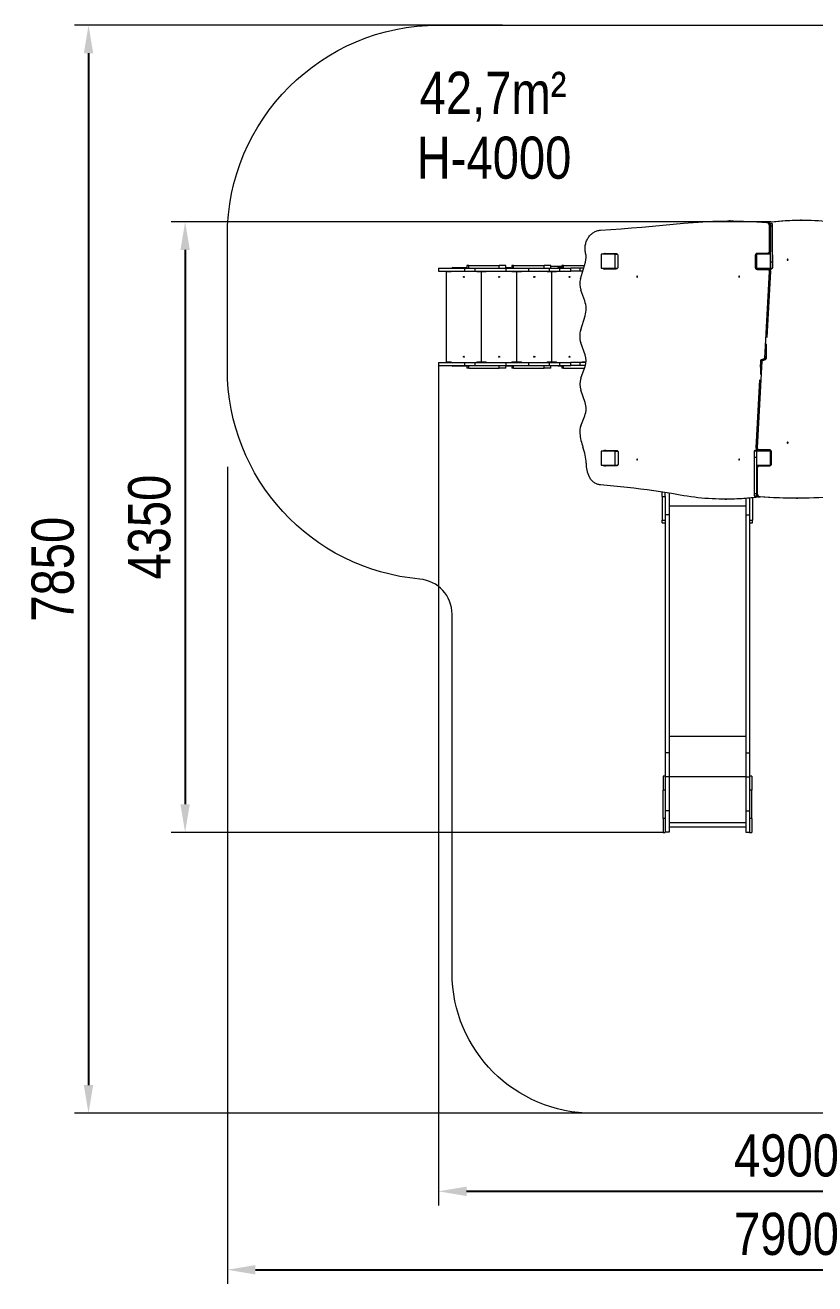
# Model space of a CAD drawing. Header units: millimetres. Extents: x -5018 to 4366, y -4743 to 4209.
# Drawn here: x -5018 to 594, y -4743 to 4209 of the extents above; entities that cross this region are included whole.
import ezdxf

# ---------------------------------------------------------------- set-up
doc = ezdxf.new("R2010")
doc.units = ezdxf.units.MM
for name, color, linetype in [('DIKOM_ЗОНА', 80, 'Continuous'), ('DIKOM_ОБЪЕКТ', 7, 'Continuous'), ('DIKOM_РАЗМЕР_ЗОНА', 7, 'Continuous'), ('DIKOM_РАЗМЕР_ОБЪЕКТА', 7, 'Continuous')]:
    doc.layers.add(name, color=color, linetype=linetype)
doc.styles.add('style1', font='arial.ttf', dxfattribs={"width": 0.8})
doc.dimstyles.new('1-50', dxfattribs={"dimtxt": 300, "dimasz": 200, "dimexe": 100, "dimexo": 0, "dimgap": 100, "dimtad": 1, "dimtxsty": 'style1', "dimcen": 200, "dimclrd": 7, "dimclre": 7, "dimclrt": 7, "dimadec": 1, "dimazin": 2, "dimtfac": 1, "dimtmove": 0, "dimatfit": 2, "dimfxl": 0, "dimlwd": 25, "dimlwe": 18, "dimarcsym": 0})

# ---------------------------------------------------------------- blocks, each defined once
blk = doc.blocks.new('*D0')
at = {"layer": 'Defpoints', "color": 0, "transparency": 16777216}
for p in [(-2081.2, 1789.6), (2866.5, 1179.6), (2866.5, -4084.8)]:
    blk.add_point(p, dxfattribs=at)
at = {"layer": 'DIKOM_РАЗМЕР_ОБЪЕКТА', "color": 7, "lineweight": 18, "transparency": 16777216}
for p, q in [((-2081.2, 1789.6), (-2081.2, -4184.8)), ((2866.5, 1179.6), (2866.5, -4184.8))]:
    blk.add_line(p, q, dxfattribs=at)
at = {"layer": 'DIKOM_РАЗМЕР_ОБЪЕКТА', "color": 7, "lineweight": 25, "transparency": 16777216}
blk.add_line((-1881.2, -4084.8), (2666.5, -4084.8), dxfattribs=at)
at = {"layer": 'DIKOM_РАЗМЕР_ОБЪЕКТА', "color": 7, "transparency": 16777216}
for points in [[(-1881.2, -4051.5), (-1881.2, -4118.2), (-2081.2, -4084.8)], [(2666.5, -4051.5), (2666.5, -4118.2), (2866.5, -4084.8)]]:
    blk.add_solid(points, dxfattribs=at)
at = {"layer": 'DIKOM_РАЗМЕР_ОБЪЕКТА', "color": 7, "transparency": 16777216, "insert": (392.7, -3831.7), "char_height": 300, "attachment_point": 5, "style": 'style1'}
blk.add_mtext('4900', dxfattribs=at)
blk = doc.blocks.new('*D1')
at = {"layer": 'Defpoints', "color": 0, "transparency": 16777216}
for p in [(282.5, 2810.3), (-3881.3, -1532.3), (-484.1, -1532.3)]:
    blk.add_point(p, dxfattribs=at)
at = {"layer": 'DIKOM_РАЗМЕР_ОБЪЕКТА', "color": 7, "lineweight": 18, "transparency": 16777216}
for p, q in [((282.5, 2810.3), (-3981.3, 2810.3)), ((-484.1, -1532.3), (-3981.3, -1532.3))]:
    blk.add_line(p, q, dxfattribs=at)
at = {"layer": 'DIKOM_РАЗМЕР_ОБЪЕКТА', "color": 7, "lineweight": 25, "transparency": 16777216}
blk.add_line((-3881.3, 2610.3), (-3881.3, -1332.3), dxfattribs=at)
at = {"layer": 'DIKOM_РАЗМЕР_ОБЪЕКТА', "color": 7, "transparency": 16777216}
for points in [[(-3914.6, 2610.3), (-3847.9, 2610.3), (-3881.3, 2810.3)], [(-3914.6, -1332.3), (-3847.9, -1332.3), (-3881.3, -1532.3)]]:
    blk.add_solid(points, dxfattribs=at)
at = {"layer": 'DIKOM_РАЗМЕР_ОБЪЕКТА', "color": 7, "transparency": 16777216, "insert": (-4134.5, 639), "char_height": 300, "attachment_point": 5, "rotation": 90, "style": 'style1'}
blk.add_mtext('4350', dxfattribs=at)
blk = doc.blocks.new('*D2')
at = {"layer": 'Defpoints', "color": 0, "transparency": 16777216}
for p in [(-1626.6, 4209), (-4567.8, -3529.8), (-984.1, -3529.8)]:
    blk.add_point(p, dxfattribs=at)
at = {"layer": 'DIKOM_РАЗМЕР_ЗОНА', "color": 7, "lineweight": 18, "transparency": 16777216}
for p, q in [((-1626.6, 4209), (-4667.8, 4209)), ((-984.1, -3529.8), (-4667.8, -3529.8))]:
    blk.add_line(p, q, dxfattribs=at)
at = {"layer": 'DIKOM_РАЗМЕР_ЗОНА', "color": 7, "lineweight": 25, "transparency": 16777216}
blk.add_line((-4567.8, 4009), (-4567.8, -3329.8), dxfattribs=at)
at = {"layer": 'DIKOM_РАЗМЕР_ЗОНА', "color": 7, "transparency": 16777216}
for points in [[(-4601.2, 4009), (-4534.5, 4009), (-4567.8, 4209)], [(-4601.2, -3329.8), (-4534.5, -3329.8), (-4567.8, -3529.8)]]:
    blk.add_solid(points, dxfattribs=at)
at = {"layer": 'DIKOM_РАЗМЕР_ЗОНА', "color": 7, "transparency": 16777216, "insert": (-4821, 339.6), "char_height": 300, "attachment_point": 5, "rotation": 90, "style": 'style1'}
blk.add_mtext('7850', dxfattribs=at)
blk = doc.blocks.new('*D3')
at = {"layer": 'Defpoints', "color": 0, "transparency": 16777216}
for p in [(4366.3, 1152.2), (-3581.2, 1068.6), (4366.3, -4642.7)]:
    blk.add_point(p, dxfattribs=at)
at = {"layer": 'DIKOM_РАЗМЕР_ЗОНА', "color": 7, "lineweight": 18, "transparency": 16777216}
for p, q in [((4366.3, 1152.2), (4366.3, -4742.7)), ((-3581.2, 1068.6), (-3581.2, -4742.7))]:
    blk.add_line(p, q, dxfattribs=at)
at = {"layer": 'DIKOM_РАЗМЕР_ЗОНА', "color": 7, "lineweight": 25, "transparency": 16777216}
blk.add_line((-3381.2, -4642.7), (4166.3, -4642.7), dxfattribs=at)
at = {"layer": 'DIKOM_РАЗМЕР_ЗОНА', "color": 7, "transparency": 16777216}
for points in [[(-3381.2, -4609.4), (-3381.2, -4676), (-3581.2, -4642.7)], [(4166.3, -4609.4), (4166.3, -4676), (4366.3, -4642.7)]]:
    blk.add_solid(points, dxfattribs=at)
at = {"layer": 'DIKOM_РАЗМЕР_ЗОНА', "color": 7, "transparency": 16777216, "insert": (392.5, -4389.5), "char_height": 300, "attachment_point": 5, "style": 'style1'}
blk.add_mtext('7900', dxfattribs=at)

msp = doc.modelspace()

# ---------------------------------------------------------------- linework, layer by layer
at = {"layer": 'DIKOM_ЗОНА', "color": 3, "lineweight": 15, "flags": 128}
msp.add_lwpolyline([(-1984.126, -2529.809), (-1984.126, 20.196, 0.38881029), (-2212.277, 269.239, -0.38881029), (-3581.188, 1763.5), (-3581.188, 2708.963, -0.41421356), (-2081.188, 4208.963), (1737.354, 4208.963, -0.34760137), (2549.203, 3566.996, 0.34760137), (2792.467, 3374.636), (2866.27, 3374.636, -0.41421356), (4366.27, 1874.636), (4366.27, 1174.636, -0.41421356), (2866.27, -325.364), (1880.874, -325.364, 0.41421356), (1630.874, -575.364), (1630.874, -2529.809, -0.41421356), (630.874, -3529.809), (-984.126, -3529.809, -0.41421356)], format="xyb", close=True, dxfattribs=at)
at = {"layer": 'DIKOM_ОБЪЕКТ', "color": 7, "linetype": 'Continuous', "lineweight": 15}
for p, q in [((-6.928, 2816.327), (-15.815, 2816.327)), ((260.571, 2805.111), (251.684, 2805.111)), ((257.386, 2807.175), (266.227, 2807.175)), ((271.509, 2801.135), (262.622, 2801.135)), ((269.942, 2788.167), (269.942, 2601.854)), ((278.83, 2788.167), (269.942, 2788.167)), ((278.83, 2788.167), (278.83, 2601.854)), ((293.874, 2797.165), (278.874, 2797.165)), ((278.874, 2782.395), (278.874, 2797.165)), ((278.874, 2782.395), (293.874, 2782.395)), ((278.874, 2579.636), (278.874, 2782.395)), ((293.874, 2782.395), (293.874, 2797.165)), ((293.874, 2524.867), (293.874, 2782.395)), ((500.106, 2822.583), (491.265, 2822.583)), ((278.83, 2601.854), (269.942, 2601.854)), ((-1072.428, 2405.312), (-1035.241, 2524.08)), ((-923.458, 2579.636), (-923.458, 2479.636)), ((-823.838, 2579.636), (-923.458, 2579.636)), ((-902.665, 2584.636), (-819.191, 2584.636)), ((-823.838, 2479.636), (-823.838, 2579.636)), ((-823.838, 2579.636), (-809.065, 2579.636)), ((-805.6, 2569.636), (-805.618, 2488.864)), ((170.649, 2570.446), (170.649, 2487.472)), ((178.874, 2570.446), (170.649, 2570.446)), ((178.874, 2579.636), (178.874, 2479.636)), ((278.874, 2579.636), (178.874, 2579.636)), ((256.352, 2585.446), (183.541, 2585.426)), ((191.238, 2585.426), (183.541, 2585.426)), ((207.262, 2579.636), (207.262, 2585.431)), ((265.239, 2585.446), (222.816, 2585.434)), ((243.497, 2579.636), (243.497, 2585.44)), ((254.967, 2585.429), (254.528, 2585.443)), ((254.967, 2585.429), (263.808, 2585.429)), ((272.658, 2585.424), (254.967, 2585.429)), ((265.239, 2585.446), (256.352, 2585.446)), ((263.808, 2585.429), (263.323, 2585.445)), ((278.874, 2585.425), (263.808, 2585.429)), ((272.658, 2585.424), (278.874, 2585.424)), ((278.874, 2479.636), (278.874, 2579.636)), ((278.874, 2524.867), (293.874, 2524.867)), ((293.874, 2570.411), (295.102, 2570.411)), ((293.874, 2479.636), (293.874, 2524.867)), ((295.084, 2488.778), (295.102, 2570.411)), ((-2081.188, 2479.636), (-2081.188, 2458.636)), ((-2081.188, 2479.636), (-1893.08, 2479.636)), ((-2081.188, 2458.636), (-1893.08, 2458.636)), ((-2024.79, 1811.636), (-2024.79, 2457.636)), ((-2024.79, 2457.636), (-1992.79, 2457.636)), ((-1979.79, 2484.636), (-1879.666, 2484.636)), ((-1893.08, 2458.636), (-1893.08, 2479.636)), ((-1893.08, 2479.636), (-1819.759, 2479.636)), ((-1893.08, 2458.636), (-1819.759, 2458.636)), ((-1879.666, 2500.636), (-1879.666, 2479.636)), ((-1866.054, 2500.636), (-1879.666, 2500.636)), ((-1866.054, 2479.636), (-1866.054, 2500.636)), ((-1866.054, 2500.636), (-1648.157, 2500.636)), ((-1819.759, 2458.636), (-1819.759, 2479.636)), ((-1819.759, 2479.636), (-1599.421, 2479.636)), ((-1819.759, 2458.636), (-1599.421, 2458.636)), ((-1806.79, 2457.636), (-1774.79, 2457.636)), ((-1774.79, 2457.636), (-1742.79, 2457.636)), ((-1774.79, 1811.636), (-1774.79, 2457.636)), ((-1648.157, 2479.636), (-1648.157, 2500.636)), ((-1601.769, 2500.636), (-1648.157, 2500.636)), ((-1601.769, 2479.636), (-1601.769, 2500.636)), ((-1601.769, 2484.636), (-1569.79, 2484.636)), ((-1599.421, 2458.636), (-1599.421, 2479.636)), ((-1599.421, 2479.636), (-1439.627, 2479.636)), ((-1599.421, 2458.636), (-1439.627, 2458.636)), ((-1560.215, 2500.636), (-1560.215, 2479.636)), ((-1546.6, 2500.636), (-1560.215, 2500.636)), ((-1556.79, 2457.636), (-1524.79, 2457.636)), ((-1546.6, 2479.636), (-1546.6, 2500.636)), ((-1546.6, 2500.636), (-1328.689, 2500.636)), ((-1524.79, 2457.636), (-1492.79, 2457.636)), ((-1524.79, 1811.636), (-1524.79, 2457.636)), ((-1439.627, 2458.636), (-1439.627, 2479.636)), ((-1439.627, 2479.636), (-1292.256, 2479.636)), ((-1439.627, 2458.636), (-1292.256, 2458.636)), ((-1328.689, 2479.636), (-1328.689, 2500.636)), ((-1282.303, 2500.636), (-1328.689, 2500.636)), ((-1306.79, 2457.636), (-1274.79, 2457.636)), ((-1292.256, 2458.636), (-1292.256, 2479.636)), ((-1292.256, 2479.636), (-1217.105, 2479.636)), ((-1292.256, 2458.636), (-1217.105, 2458.636)), ((-1282.303, 2479.636), (-1282.303, 2500.636)), ((-1282.303, 2494.636), (-1205.082, 2494.636)), ((-1274.79, 1811.636), (-1274.79, 2457.636)), ((-1274.79, 2457.636), (-1242.79, 2457.636)), ((-1229.79, 2484.636), (-1205.082, 2484.636)), ((-1217.105, 2458.636), (-1217.105, 2479.636)), ((-1217.105, 2479.636), (-1140.093, 2479.636)), ((-1217.105, 2458.636), (-1140.093, 2458.636)), ((-1205.082, 2500.636), (-1205.082, 2479.636)), ((-1191.461, 2500.636), (-1205.082, 2500.636)), ((-1191.461, 2479.636), (-1191.461, 2500.636)), ((-1191.461, 2500.636), (-1042.581, 2500.636)), ((-1140.093, 2458.636), (-1140.093, 2479.636)), ((-1073.579, 2479.636), (-1140.093, 2479.636)), ((-1073.579, 2458.636), (-1140.093, 2458.636)), ((-1073.579, 2458.636), (-1073.579, 2479.636)), ((-1049.157, 2479.636), (-1073.579, 2479.636)), ((-1055.732, 2458.636), (-1073.579, 2458.636)), ((-1056.79, 2457.636), (-1056.045, 2457.636)), ((-923.458, 2479.636), (-823.838, 2479.636)), ((-819.191, 2474.636), (-902.665, 2474.636)), ((-890.835, 2479.636), (-890.835, 2474.636)), ((-823.838, 2479.636), (-812.307, 2479.636)), ((-812.307, 2479.636), (-809.065, 2479.636)), ((178.874, 2487.472), (170.649, 2487.472)), ((176.358, 2479.636), (178.874, 2479.636)), ((178.874, 2479.636), (278.874, 2479.636)), ((184.239, 2472.472), (256.352, 2472.472)), ((213.124, 2479.636), (213.124, 2472.472)), ((269.942, 2457.472), (236.924, 1840.097)), ((249.359, 2479.636), (249.359, 2472.472)), ((278.83, 2457.472), (253.689, 1987.402)), ((265.239, 2472.472), (256.352, 2472.472)), ((260.672, 2473.787), (263.621, 2473.787)), ((263.621, 2473.787), (281.469, 2473.782)), ((278.83, 2457.472), (269.942, 2457.472)), ((278.874, 2479.636), (293.874, 2479.636)), ((293.874, 2488.778), (295.084, 2488.778)), ((-1041.609, 2247.604), (-1069.511, 2325.29)), ((-1069.511, 2042.584), (-1038.158, 2142.271)), ((-1038.158, 1864.913), (-1069.511, 1950.132)), ((249.875, 1840.773), (249.898, 1941.823)), ((-2081.188, 1810.636), (-2081.188, 1789.636)), ((-2081.188, 1810.636), (-1893.08, 1810.636)), ((-1992.79, 1811.636), (-2024.79, 1811.636)), ((-1893.08, 1789.636), (-1893.08, 1810.636)), ((-1893.08, 1810.636), (-1819.759, 1810.636)), ((-1819.759, 1789.636), (-1819.759, 1810.636)), ((-1819.759, 1810.636), (-1599.421, 1810.636)), ((-1774.79, 1811.636), (-1806.79, 1811.636)), ((-1742.79, 1811.636), (-1774.79, 1811.636)), ((-1599.421, 1789.636), (-1599.421, 1810.636)), ((-1599.421, 1810.636), (-1439.627, 1810.636)), ((-1524.79, 1811.636), (-1556.79, 1811.636)), ((-1492.79, 1811.636), (-1524.79, 1811.636)), ((-1439.627, 1789.636), (-1439.627, 1810.636)), ((-1439.627, 1810.636), (-1292.256, 1810.636)), ((-1274.79, 1811.636), (-1306.79, 1811.636)), ((-1292.256, 1789.636), (-1292.256, 1810.636)), ((-1292.256, 1810.636), (-1217.105, 1810.636)), ((-1242.79, 1811.636), (-1274.79, 1811.636)), ((-1217.105, 1789.636), (-1217.105, 1810.636)), ((-1217.105, 1810.636), (-1140.093, 1810.636)), ((-1140.093, 1789.636), (-1140.093, 1810.636)), ((-1073.579, 1810.636), (-1140.093, 1810.636)), ((-1073.579, 1789.636), (-1073.579, 1810.636)), ((-1031.614, 1810.636), (-1073.579, 1810.636)), ((-1031.522, 1811.636), (-1056.79, 1811.636)), ((186.734, 1203.13), (219.926, 1820.497)), ((207.012, 1819.813), (207.012, 1724.429)), ((211.047, 1819.813), (207.012, 1819.813)), ((208.719, 1776.496), (211.084, 1820.497)), ((211.084, 1820.497), (219.926, 1820.497)), ((211.376, 1821.371), (220.218, 1821.371)), ((212.174, 1822.244), (221.015, 1822.244)), ((233.193, 1836.603), (213.225, 1829.306)), ((222.112, 1829.306), (213.225, 1829.306)), ((214.82, 1823.99), (234.812, 1831.281)), ((214.82, 1823.99), (223.661, 1823.99)), ((242.08, 1836.603), (222.112, 1829.306)), ((223.661, 1823.99), (243.654, 1831.281)), ((242.08, 1836.603), (233.193, 1836.603)), ((234.812, 1831.281), (243.654, 1831.281)), ((244.723, 1838.35), (235.836, 1838.35)), ((245.52, 1839.223), (236.632, 1839.223)), ((245.811, 1840.097), (236.924, 1840.097)), ((247.783, 1876.967), (245.811, 1840.097)), ((245.847, 1840.773), (249.875, 1840.773)), ((-2081.188, 1789.636), (-1893.08, 1789.636)), ((-1879.666, 1784.636), (-1979.79, 1784.636)), ((-1893.08, 1789.636), (-1819.759, 1789.636)), ((-1879.666, 1789.636), (-1879.666, 1768.636)), ((-1866.054, 1768.636), (-1879.666, 1768.636)), ((-1866.054, 1768.636), (-1866.054, 1789.636)), ((-1866.054, 1768.636), (-1648.157, 1768.636)), ((-1819.759, 1789.636), (-1599.421, 1789.636)), ((-1648.157, 1768.636), (-1648.157, 1789.636)), ((-1601.769, 1768.636), (-1648.157, 1768.636)), ((-1601.769, 1768.636), (-1601.769, 1789.636)), ((-1569.79, 1784.636), (-1601.769, 1784.636)), ((-1599.421, 1789.636), (-1439.627, 1789.636)), ((-1560.215, 1789.636), (-1560.215, 1768.636)), ((-1546.6, 1768.636), (-1560.215, 1768.636)), ((-1546.6, 1768.636), (-1546.6, 1789.636)), ((-1546.6, 1768.636), (-1328.689, 1768.636)), ((-1439.627, 1789.636), (-1292.256, 1789.636)), ((-1328.689, 1768.636), (-1328.689, 1789.636)), ((-1282.303, 1768.636), (-1328.689, 1768.636)), ((-1292.256, 1789.636), (-1217.105, 1789.636)), ((-1282.303, 1768.636), (-1282.303, 1789.636)), ((-1205.082, 1784.636), (-1229.79, 1784.636)), ((-1217.105, 1789.636), (-1140.093, 1789.636)), ((-1205.082, 1789.636), (-1205.082, 1768.636)), ((-1191.461, 1768.636), (-1205.082, 1768.636)), ((-1191.461, 1768.636), (-1191.461, 1789.636)), ((-1191.461, 1768.636), (-1042.753, 1768.636)), ((-1073.579, 1789.636), (-1140.093, 1789.636)), ((-1035.419, 1789.636), (-1073.579, 1789.636)), ((-1069.511, 1697.797), (-1038.158, 1780.802)), ((-1038.158, 1525.458), (-1069.511, 1612.683)), ((177.893, 1203.13), (203.939, 1687.602)), ((-1069.511, 1360.351), (-1041.609, 1431.223)), ((-823.838, 1179.636), (-923.458, 1179.636)), ((-923.458, 1179.636), (-923.458, 1079.636)), ((-900.169, 1184.607), (-816.694, 1184.607)), ((-823.838, 1079.636), (-823.838, 1179.636)), ((-823.838, 1179.636), (-806.592, 1179.636)), ((-803.104, 1169.608), (-803.122, 1088.836)), ((161.997, 1171.795), (161.997, 1090.162)), ((163.874, 1171.795), (161.997, 1171.795)), ((178.874, 1179.636), (163.874, 1179.636)), ((163.874, 1179.636), (163.874, 1134.405)), ((193.421, 1186.795), (175.593, 1186.795)), ((177.893, 1203.13), (186.734, 1203.13)), ((278.874, 1179.636), (178.874, 1179.636)), ((178.874, 1179.636), (178.874, 1079.636)), ((191.495, 1188.126), (200.337, 1188.126)), ((242.623, 1188.113), (191.495, 1188.126)), ((201.105, 1186.795), (193.421, 1186.795)), ((272.53, 1188.107), (200.337, 1188.126)), ((207.262, 1179.636), (207.262, 1188.122)), ((243.497, 1179.636), (243.497, 1188.112)), ((263.688, 1188.107), (243.497, 1188.112)), ((263.688, 1188.107), (272.53, 1188.107)), ((278.874, 1079.636), (278.874, 1179.636)), ((278.874, 1173.103), (286.132, 1173.103)), ((286.114, 1090.13), (286.132, 1173.103)), ((-923.458, 1079.636), (-823.838, 1079.636)), ((-816.694, 1074.607), (-900.169, 1074.607)), ((-896.006, 1075.543), (-896.006, 1079.636)), ((-823.838, 1079.636), (-810.927, 1079.636)), ((-806.546, 1079.636), (-810.927, 1079.636)), ((163.874, 1090.162), (161.997, 1090.162)), ((178.874, 1134.405), (163.874, 1134.405)), ((163.874, 1134.405), (163.874, 876.876)), ((178.874, 1079.636), (178.874, 876.876)), ((178.874, 1079.636), (278.874, 1079.636)), ((178.874, 1075.153), (191.47, 1075.153)), ((191.47, 1075.153), (200.312, 1075.153)), ((200.312, 1075.153), (273.204, 1075.153)), ((228.874, 1075.153), (228.874, 1079.636)), ((278.874, 1090.13), (286.114, 1090.13)), ((178.874, 1058.749), (186.702, 1058.749)), ((186.661, 872.436), (186.702, 1058.749)), ((-490.126, 855.731), (-490.126, 888.079)), ((-490.126, 855.731), (-469.126, 855.731)), ((-490.126, 855.731), (-490.126, 689.588)), ((-469.126, 855.731), (-469.126, 884.778)), ((-469.126, 855.731), (-469.126, 689.588)), ((-442.126, 880.418), (-442.126, 726.325)), ((-43.2, 837.935), (-34.313, 837.935)), ((103.874, 843.314), (103.874, 726.325)), ((130.874, 845.625), (130.874, 689.588)), ((151.874, 847.709), (151.874, 689.588)), ((178.874, 876.876), (163.874, 876.876)), ((163.874, 876.876), (163.874, 862.107)), ((163.874, 862.107), (178.874, 862.107)), ((178.874, 876.876), (178.874, 862.107)), ((178.874, 872.436), (186.661, 872.436)), ((185.145, 859.465), (193.987, 859.465)), ((199.778, 853.406), (190.891, 853.406)), ((196.095, 855.486), (204.936, 855.486)), ((464.748, 844.199), (473.59, 844.199)), ((-442.126, 726.325), (-469.126, 726.325)), ((103.874, 788.918), (-442.126, 788.918)), ((-442.126, 726.325), (-442.126, -965.365)), ((103.874, 726.325), (130.874, 726.325)), ((103.874, 726.325), (103.874, -965.365)), ((-490.126, 689.588), (-469.126, 689.588)), ((-490.126, 670.727), (-490.126, 689.588)), ((-490.126, 670.727), (-469.126, 670.727)), ((-469.126, 689.585), (-469.126, -965.365)), ((130.874, 689.588), (151.874, 689.588)), ((130.874, 689.585), (130.874, -965.365)), ((130.874, 670.727), (151.874, 670.727)), ((151.874, 670.727), (151.874, 689.588)), ((103.874, -851.155), (-442.126, -851.155)), ((-442.126, -965.365), (-469.126, -965.365)), ((-469.126, -965.365), (-469.126, -1137.261)), ((-442.126, -965.365), (-442.126, -1137.261)), ((103.874, -965.365), (130.874, -965.365)), ((103.874, -965.365), (103.874, -1137.261)), ((130.874, -965.365), (130.874, -1137.261)), ((-469.126, -1132.261), (-484.126, -1132.261)), ((-484.126, -1132.261), (-484.126, -1232.261)), ((-442.126, -1137.261), (-469.126, -1137.261)), ((-469.126, -1137.261), (-469.126, -1379.809)), ((103.874, -1136.788), (-442.126, -1136.788)), ((-442.126, -1137.261), (-442.126, -1379.809)), ((103.874, -1137.261), (130.874, -1137.261)), ((103.874, -1137.261), (103.874, -1379.809)), ((145.874, -1132.261), (130.874, -1132.261)), ((130.874, -1137.261), (130.874, -1379.809)), ((145.874, -1132.261), (145.874, -1232.261)), ((-469.126, -1232.261), (-484.126, -1232.261)), ((-484.126, -1432.261), (-484.126, -1232.261)), ((145.874, -1232.261), (130.874, -1232.261)), ((145.874, -1432.261), (145.874, -1232.261)), ((-469.126, -1432.261), (-484.126, -1432.261)), ((-484.126, -1432.261), (-484.126, -1532.261)), ((-442.126, -1379.809), (-469.126, -1379.809)), ((-469.126, -1379.809), (-469.126, -1529.809)), ((-442.126, -1379.809), (-442.126, -1529.809)), ((103.874, -1379.809), (130.874, -1379.809)), ((103.874, -1379.809), (103.874, -1529.809)), ((130.874, -1379.809), (130.874, -1529.809)), ((145.874, -1432.261), (130.874, -1432.261)), ((145.874, -1432.261), (145.874, -1532.261)), ((103.874, -1464.337), (-442.126, -1464.337)), ((-442.126, -1492.837), (103.874, -1492.837)), ((-484.126, -1532.261), (-469.126, -1532.261)), ((-469.126, -1529.809), (-469.126, -1532.261)), ((-442.126, -1529.809), (-469.126, -1529.809)), ((103.874, -1529.809), (130.874, -1529.809)), ((130.874, -1529.809), (130.874, -1532.261)), ((130.874, -1532.261), (145.874, -1532.261))]:
    msp.add_line(p, q, dxfattribs=at)
at = {"layer": 'DIKOM_ОБЪЕКТ', "color": 7, "linetype": 'Continuous', "lineweight": 15, "flags": 128}
for points in [[(-929.624, 2751.305), (-855.798, 2756.128), (-781.993, 2761.309), (-708.208, 2766.846), (-634.447, 2772.74), (-560.709, 2778.99), (-486.997, 2785.597), (-413.312, 2792.559), (-339.655, 2799.878)], [(-339.655, 2799.878), (-304.961, 2803.219), (-270.238, 2806.182), (-235.49, 2808.766), (-200.721, 2810.972), (-165.933, 2812.798), (-131.132, 2814.245), (-96.318, 2815.312), (-61.497, 2816), (-26.672, 2816.308), (8.154, 2816.237), (42.979, 2815.786), (77.797, 2814.955), (112.606, 2813.745), (147.403, 2812.155), (182.184, 2810.186), (216.945, 2807.838), (251.684, 2805.111)], [(-6.928, 2816.327), (17.042, 2816.237), (51.866, 2815.786), (86.684, 2814.955), (121.494, 2813.745), (156.29, 2812.155), (191.071, 2810.186), (225.833, 2807.838), (260.571, 2805.111)], [(252.558, 2805.774), (254.804, 2806.622), (257.386, 2807.175)], [(257.386, 2807.175), (282.482, 2810.313), (307.613, 2813.095), (332.775, 2815.521), (357.962, 2817.59), (383.172, 2819.301), (408.4, 2820.655), (433.641, 2821.651), (458.892, 2822.289), (484.148, 2822.569), (491.265, 2822.583)], [(266.227, 2807.175), (291.324, 2810.313), (316.455, 2813.095), (341.616, 2815.521), (366.804, 2817.59), (392.014, 2819.301), (417.241, 2820.655), (442.482, 2821.651), (467.733, 2822.289), (492.989, 2822.569), (518.246, 2822.491), (543.501, 2822.054), (568.748, 2821.26), (593.984, 2820.108), (619.204, 2818.598), (644.404, 2816.731), (669.581, 2814.506), (694.73, 2811.925), (719.846, 2808.987), (744.926, 2805.694), (769.966, 2802.045), (794.961, 2798.041), (819.907, 2793.684)], [(-1034.685, 2586.926), (-1036.125, 2593.683), (-1037.24, 2600.515), (-1038.027, 2607.402), (-1038.483, 2614.326), (-1038.607, 2621.266), (-1038.398, 2628.204), (-1037.858, 2635.12), (-1036.988, 2641.995), (-1035.79, 2648.81), (-1034.268, 2655.545), (-1032.425, 2662.182), (-1030.268, 2668.703), (-1027.801, 2675.088), (-1025.032, 2681.321), (-1021.969, 2687.384), (-1018.62, 2693.26), (-1014.995, 2698.932), (-1011.103, 2704.385), (-1006.956, 2709.604), (-1002.565, 2714.574), (-997.942, 2719.28), (-993.1, 2723.711), (-988.053, 2727.853), (-982.815, 2731.696), (-977.4, 2735.227), (-971.824, 2738.438), (-966.102, 2741.32), (-960.25, 2743.863), (-954.284, 2746.063), (-948.222, 2747.911), (-942.079, 2749.403), (-935.874, 2750.536), (-929.624, 2751.305)], [(269.942, 2601.854), (269.868, 2599.388), (269.445, 2596.966), (268.683, 2594.646), (267.602, 2592.487), (266.228, 2590.541), (264.595, 2588.857), (262.743, 2587.475), (260.718, 2586.43), (258.57, 2585.748), (256.352, 2585.446)], [(278.83, 2601.854), (278.755, 2599.388), (278.332, 2596.966), (277.57, 2594.646), (276.489, 2592.487), (275.115, 2590.541), (273.482, 2588.857), (271.63, 2587.475), (269.605, 2586.43), (267.457, 2585.748), (265.239, 2585.446)], [(-819.191, 2584.636), (-817.065, 2584.45), (-814.992, 2583.899), (-813.022, 2582.998), (-811.204, 2581.768), (-809.583, 2580.24), (-808.198, 2578.45), (-807.084, 2576.444), (-806.267, 2574.27), (-805.769, 2571.982), (-805.6, 2569.636)], [(183.541, 2585.426), (181.271, 2585.083), (179.085, 2584.323), (177.046, 2583.169), (175.212, 2581.654), (173.634, 2579.82), (172.357, 2577.72), (171.418, 2575.414), (170.843, 2572.966), (170.649, 2570.446)], [(397.711, 2540.637), (397.882, 2539.5), (398.38, 2538.487), (399.148, 2537.706), (400.105, 2537.243), (401.147, 2537.148), (402.16, 2537.43), (403.035, 2538.06), (403.677, 2538.969), (404.016, 2540.059), (404.017, 2541.211), (403.678, 2542.301), (403.036, 2543.21), (402.161, 2543.841), (401.148, 2544.124), (400.107, 2544.029), (399.15, 2543.566), (398.38, 2542.786), (397.883, 2541.773), (397.711, 2540.637)], [(-805.618, 2488.864), (-805.929, 2486.359), (-806.618, 2483.947), (-807.663, 2481.697), (-809.036, 2479.672), (-810.697, 2477.93), (-812.6, 2476.521), (-814.69, 2475.485), (-816.908, 2474.85), (-819.191, 2474.636)], [(-665.62, 2420.715), (-665.791, 2421.851), (-666.288, 2422.865), (-667.056, 2423.645), (-668.012, 2424.108), (-669.053, 2424.203), (-670.065, 2423.92), (-670.938, 2423.29), (-671.58, 2422.381), (-671.919, 2421.291), (-671.919, 2420.139), (-671.58, 2419.049), (-670.938, 2418.14), (-670.065, 2417.51), (-669.053, 2417.227), (-668.012, 2417.322), (-667.056, 2417.785), (-666.288, 2418.565), (-665.791, 2419.579), (-665.62, 2420.715)], [(59.21, 2420.909), (59.038, 2422.046), (58.541, 2423.059), (57.773, 2423.84), (56.817, 2424.302), (55.777, 2424.397), (54.765, 2424.115), (53.891, 2423.484), (53.25, 2422.575), (52.911, 2421.485), (52.911, 2420.333), (53.25, 2419.244), (53.891, 2418.334), (54.765, 2417.704), (55.777, 2417.421), (56.817, 2417.517), (57.773, 2417.979), (58.541, 2418.76), (59.038, 2419.773), (59.21, 2420.909)], [(170.649, 2487.472), (170.817, 2485.126), (171.316, 2482.838), (172.133, 2480.664), (173.247, 2478.658), (174.632, 2476.869), (176.253, 2475.34), (178.071, 2474.11), (180.041, 2473.209), (182.114, 2472.658), (184.239, 2472.472)], [(256.352, 2472.472), (258.477, 2472.287), (260.551, 2471.736), (262.52, 2470.835), (264.338, 2469.605), (265.959, 2468.076), (267.344, 2466.287), (268.459, 2464.281), (269.275, 2462.107), (269.774, 2459.819), (269.942, 2457.472)], [(265.239, 2472.472), (267.365, 2472.287), (269.438, 2471.736), (271.407, 2470.835), (273.225, 2469.605), (274.847, 2468.076), (276.232, 2466.287), (277.346, 2464.281), (278.163, 2462.107), (278.661, 2459.819), (278.83, 2457.472)], [(-816.694, 1184.607), (-814.569, 1184.422), (-812.496, 1183.871), (-810.526, 1182.97), (-808.708, 1181.74), (-807.087, 1180.211), (-805.702, 1178.422), (-804.588, 1176.416), (-803.771, 1174.242), (-803.272, 1171.954), (-803.104, 1169.608)], [(191.495, 1188.126), (189.367, 1188.313), (187.292, 1188.864), (185.32, 1189.766), (183.5, 1190.996), (181.878, 1192.525), (180.492, 1194.315), (179.376, 1196.321), (178.559, 1198.496), (178.061, 1200.784), (177.893, 1203.13)], [(200.337, 1188.126), (198.209, 1188.313), (196.133, 1188.864), (194.162, 1189.766), (192.342, 1190.996), (190.719, 1192.525), (189.333, 1194.315), (188.218, 1196.321), (187.401, 1198.496), (186.902, 1200.784), (186.734, 1203.13)], [(286.132, 1173.103), (285.964, 1175.449), (285.465, 1177.738), (284.648, 1179.912), (283.533, 1181.919), (282.147, 1183.708), (280.524, 1185.237), (278.705, 1186.468), (276.733, 1187.37), (274.658, 1187.921), (272.53, 1188.107)], [(397.711, 1239.637), (397.882, 1238.5), (398.38, 1237.487), (399.148, 1236.706), (400.105, 1236.243), (401.147, 1236.148), (402.16, 1236.43), (403.035, 1237.06), (403.677, 1237.969), (404.016, 1239.059), (404.017, 1240.211), (403.678, 1241.301), (403.036, 1242.21), (402.161, 1242.841), (401.148, 1243.124), (400.107, 1243.029), (399.15, 1242.566), (398.38, 1241.786), (397.883, 1240.773), (397.711, 1239.637)], [(-803.122, 1088.836), (-803.433, 1086.331), (-804.121, 1083.919), (-805.167, 1081.668), (-806.539, 1079.644), (-808.201, 1077.902), (-810.103, 1076.493), (-812.193, 1075.457), (-814.411, 1074.822), (-816.694, 1074.607)], [(-665.333, 1119.715), (-665.505, 1120.851), (-666.002, 1121.865), (-666.77, 1122.645), (-667.726, 1123.108), (-668.766, 1123.203), (-669.778, 1122.92), (-670.652, 1122.29), (-671.293, 1121.381), (-671.632, 1120.291), (-671.632, 1119.139), (-671.293, 1118.049), (-670.652, 1117.14), (-669.778, 1116.51), (-668.766, 1116.227), (-667.726, 1116.322), (-666.77, 1116.785), (-666.002, 1117.565), (-665.505, 1118.579), (-665.333, 1119.715)], [(59.496, 1119.909), (59.324, 1121.046), (58.828, 1122.059), (58.06, 1122.84), (57.104, 1123.302), (56.063, 1123.398), (55.051, 1123.115), (54.177, 1122.484), (53.536, 1121.575), (53.197, 1120.486), (53.197, 1119.333), (53.536, 1118.244), (54.177, 1117.334), (55.051, 1116.704), (56.063, 1116.421), (57.104, 1116.517), (58.06, 1116.979), (58.828, 1117.76), (59.324, 1118.773), (59.496, 1119.909)], [(186.702, 1058.749), (186.777, 1061.214), (187.202, 1063.637), (187.965, 1065.956), (189.048, 1068.115), (190.424, 1070.06), (192.059, 1071.744), (193.913, 1073.125), (195.94, 1074.17), (198.091, 1074.851), (200.312, 1075.153)], [(273.204, 1075.153), (275.477, 1075.496), (277.665, 1076.255), (279.706, 1077.408), (281.543, 1078.923), (283.123, 1080.756), (284.402, 1082.856), (285.343, 1085.162), (285.919, 1087.61), (286.114, 1090.13)], [(-929.697, 939.401), (-935.495, 940.135), (-941.245, 941.245), (-946.926, 942.727), (-952.517, 944.576), (-958, 946.784), (-963.356, 949.346), (-968.566, 952.25), (-973.612, 955.489), (-978.477, 959.049), (-983.143, 962.92), (-987.594, 967.087), (-991.816, 971.536), (-995.793, 976.252), (-999.511, 981.217), (-1002.958, 986.416), (-1006.122, 991.83), (-1008.991, 997.441)], [(-362.173, 866.749), (-409.219, 874.93), (-456.318, 882.726), (-503.469, 890.136), (-550.668, 897.16), (-597.914, 903.797), (-645.202, 910.047), (-692.531, 915.909), (-739.899, 921.384), (-787.301, 926.471), (-834.737, 931.169), (-882.203, 935.48), (-929.697, 939.401)], [(190.891, 853.406), (165.823, 850.261), (140.721, 847.472), (115.588, 845.04), (90.429, 842.965), (65.248, 841.247), (40.049, 839.886), (14.836, 838.883), (-10.386, 838.238), (-35.614, 837.952), (-60.843, 838.023), (-86.069, 838.453), (-111.288, 839.24), (-136.496, 840.385), (-161.688, 841.889), (-186.861, 843.749), (-212.01, 845.967), (-237.131, 848.541), (-262.22, 851.472), (-287.273, 854.759), (-312.285, 858.401), (-337.253, 862.398), (-362.173, 866.749)], [(199.778, 853.406), (174.711, 850.261), (149.608, 847.472), (124.475, 845.04), (99.316, 842.965), (74.135, 841.247), (48.936, 839.886), (23.724, 838.883), (-1.499, 838.238), (-26.727, 837.952), (-34.313, 837.935)], [(464.748, 844.199), (439.894, 844.296), (405.031, 844.756), (370.174, 845.596), (335.326, 846.816), (300.491, 848.415), (265.672, 850.393), (230.872, 852.75), (196.095, 855.486)], [(204.551, 854.786), (202.357, 853.96), (199.778, 853.406)], [(796.938, 860.561), (762.204, 857.229), (727.442, 854.275), (692.654, 851.7), (657.846, 849.504), (623.019, 847.688), (588.178, 846.25), (553.326, 845.192), (518.466, 844.514), (483.601, 844.215), (448.736, 844.296), (413.873, 844.756), (379.016, 845.596), (344.168, 846.816), (309.332, 848.415), (274.513, 850.393), (239.713, 852.75), (204.936, 855.486)]]:
    msp.add_lwpolyline(points, dxfattribs=at)
at = {"layer": 'DIKOM_ОБЪЕКТ', "color": 7, "linetype": 'Continuous', "lineweight": 15}
for centre in [(-1899.79, 2418.636), (-1649.79, 2418.636), (-1399.79, 2418.636), (-1149.79, 2418.636), (-1899.79, 1850.636), (-1649.79, 1850.636), (-1399.79, 1850.636), (-1149.79, 1850.636)]:
    msp.add_circle(centre, 4, dxfattribs=at)
for centre, radius, start, end in [((249.724, 2782.685), 22.511, 55.043213, 85.004597), ((268.49, 2790.352), 16.975, 97.6605143, 119.3665065), ((258.611, 2782.685), 22.511, 55.0432091, 85.0046001), ((253.728, 2787.564), 16.226, 2.1286069, 56.7591298), ((262.615, 2787.564), 16.226, 2.1286023, 56.759136), ((-1162.012, 2556.627), 130.882, 345.601044, 13.385422), ((-902.471, 2571.491), 13.146, 90.8455664, 141.7164924), ((-893.584, 2571.491), 13.146, 90.8450651, 141.718085), ((272.601, 2572.758), 12.667, 60.3119178, 89.741563), ((278.8, 2570.437), 16.302, 359.9089588, 22.3775383), ((-1992.79, 2465.636), 8, 270, 298.9550244), ((-1979.79, 2479.636), 5, 90, 180), ((-1806.79, 2465.636), 8, 241.0449756, 270), ((-1742.79, 2465.636), 8, 270, 298.9550244), ((-1569.79, 2479.636), 5, 0, 90), ((-1556.79, 2465.636), 8, 241.0449756, 270), ((-1492.79, 2465.636), 8, 270, 298.9550244), ((-1306.79, 2465.636), 8, 241.0449756, 270), ((-1242.79, 2465.636), 8, 270, 298.9550244), ((-1229.79, 2479.636), 5, 90, 180), ((-1056.79, 2465.636), 8, 241.0449756, 270), ((-902.48, 2487.771), 13.136, 218.2635218, 269.1947658), ((263.65, 2461.22), 12.567, 90.1325682, 116.4372664), ((281.267, 2487.026), 13.246, 270.8744608, 326.0859414), ((278.783, 2488.766), 16.301, 337.7884813, 0.0412338), ((-930.261, 2370.43), 146.384, 166.2143564, 197.9609969), ((-1193.237, 2189.912), 162.232, 342.9225447, 20.8309421), ((-926.11, 1996.358), 150.668, 162.1330325, 197.8669675), ((-1992.79, 1803.636), 8, 61.0449756, 90), ((-1806.79, 1803.636), 8, 90, 118.9550244), ((-1742.79, 1803.636), 8, 61.0449756, 90), ((-1556.79, 1803.636), 8, 90, 118.9550244), ((-1492.79, 1803.636), 8, 61.0449756, 90), ((-1306.79, 1803.636), 8, 90, 118.9550244), ((-1242.79, 1803.636), 8, 61.0449756, 90), ((-1056.79, 1803.636), 8, 90, 118.9550244), ((-1158.526, 1822.857), 127.504, 340.7409453, 19.2590547), ((216.966, 1820.078), 9.957, 112.0672663, 181.5284046), ((212.738, 1820.43), 1.655, 145.3672348, 177.6697925), ((215.073, 1818.795), 4.505, 130.0455108, 145.1301771), ((224.009, 1807.188), 19.15, 118.6738557, 128.1703096), ((225.45, 1820.565), 9.357, 110.9032472, 152.8853009), ((221.58, 1820.43), 1.655, 145.3669036, 177.6705633), ((223.914, 1818.795), 4.505, 130.0455108, 145.1301771), ((232.85, 1807.188), 19.15, 118.6738557, 128.1703096), ((224.003, 1853.378), 19.127, 298.7158523, 308.216482), ((231.478, 1840.032), 9.365, 290.8603661, 332.9711825), ((232.936, 1841.795), 4.503, 310.0918067, 325.1751066), ((235.269, 1840.163), 1.657, 325.4133381, 357.6881061), ((232.89, 1853.377), 19.127, 298.7158224, 308.2165119), ((239.922, 1840.512), 9.956, 292.009393, 1.5006893), ((241.823, 1841.795), 4.503, 310.0918599, 325.1749867), ((244.156, 1840.163), 1.657, 325.4135714, 357.6878727), ((-1979.79, 1789.636), 5, 180, 270), ((-1569.79, 1789.636), 5, 270, 0), ((-1229.79, 1789.636), 5, 180, 270), ((-945.074, 1655.24), 131.513, 161.1194242, 198.8805758), ((-1161.843, 1482.807), 130.833, 336.779075, 19.0257478), ((-947.769, 1317.923), 128.923, 160.7860064, 185.3799929), ((-646.605, 1351.806), 431.973, 186.1089673, 199.486508), ((-1385.528, 1082.146), 354.663, 1.8288322, 20.7337576), ((-899.976, 1171.466), 13.143, 90.8415035, 141.5664155), ((-891.089, 1171.466), 13.143, 90.8409615, 141.5664218), ((178.162, 1171.836), 16.165, 152.1081767, 180.1448796), ((175.932, 1173.287), 13.512, 91.4350836, 151.9761127), ((193.388, 1199.34), 12.545, 270.1530265, 296.6133864), ((263.297, 1174.459), 13.654, 22.2816664, 88.3574709), ((-832.64, 1088.489), 198.468, 178.5634936, 207.3068212), ((-899.983, 1087.746), 13.14, 218.1140325, 269.1904775), ((-891.096, 1087.746), 13.14, 218.1140268, 269.1910184), ((178.164, 1090.114), 16.167, 179.8310344, 207.8897929), ((184.507, 1087.698), 12.545, 243.3180428, 269.8488862), ((192.606, 1060.716), 14.482, 94.5004719, 161.4847564), ((263.45, 1088.3), 13.178, 273.9694529, 318.895098), ((193.593, 872.641), 15.651, 199.8754231, 237.3325821), ((198.062, 877.955), 22.555, 235.0626956, 264.995711), ((202.873, 873.038), 16.223, 182.1292865, 236.7867135), ((188.625, 870.197), 16.943, 277.6850673, 299.2743814), ((206.903, 877.955), 22.555, 235.0627081, 264.995711)]:
    msp.add_arc(centre, radius, start, end, dxfattribs=at)

# ---------------------------------------------------------------- texts
at = {"layer": 'DIKOM_РАЗМЕР_ОБЪЕКТА', "char_height": 300, "width": 1252.54025, "attachment_point": 1, "style": 'style1'}
for s, insert in [('42,7m²', (-2214.627, 3877.591)), ('H-4000', (-2235.65, 3416.692))]:
    msp.add_mtext(s, dxfattribs=dict(at, insert=insert))

# ---------------------------------------------------------------- dimensions: what is measured, and where the dimension line sits
at = {"layer": 'DIKOM_РАЗМЕР_ЗОНА'}
dim = msp.add_linear_dim(base=(-4567.82, -3529.809), p1=(-1626.606, 4208.963), p2=(-984.126, -3529.809), angle=90, text='7850', dimstyle='1-50', dxfattribs=at)
dim.commit()
dim.dimension.update_dxf_attribs({"geometry": '*D2', "text_midpoint": (-4567.82, 339.577), "dimtype": 160})
dim = msp.add_linear_dim(base=(4366.27, -4642.693), p1=(-3581.188, 1068.636), p2=(4366.27, 1152.205), text='7900', dimstyle='1-50', dxfattribs=at)
dim.commit()
dim.dimension.update_dxf_attribs({"geometry": '*D3', "text_midpoint": (392.541, -4642.693), "dimtype": 160})
at = {"layer": 'DIKOM_РАЗМЕР_ОБЪЕКТА'}
dim = msp.add_linear_dim(base=(-3881.265, -1532.261), p1=(282.482, 2810.313), p2=(-484.126, -1532.261), angle=90, text='4350', dimstyle='1-50', dxfattribs=at)
dim.commit()
dim.dimension.update_dxf_attribs({"geometry": '*D1', "text_midpoint": (-3881.265, 639.026), "dimtype": 160})
dim = msp.add_linear_dim(base=(2866.525, -4084.828), p1=(-2081.188, 1789.636), p2=(2866.525, 1179.636), text='4900', dimstyle='1-50', dxfattribs=at)
dim.commit()
dim.dimension.update_dxf_attribs({"geometry": '*D0', "text_midpoint": (392.668, -4084.828), "dimtype": 160})

doc.saveas('drawing.dxf')
